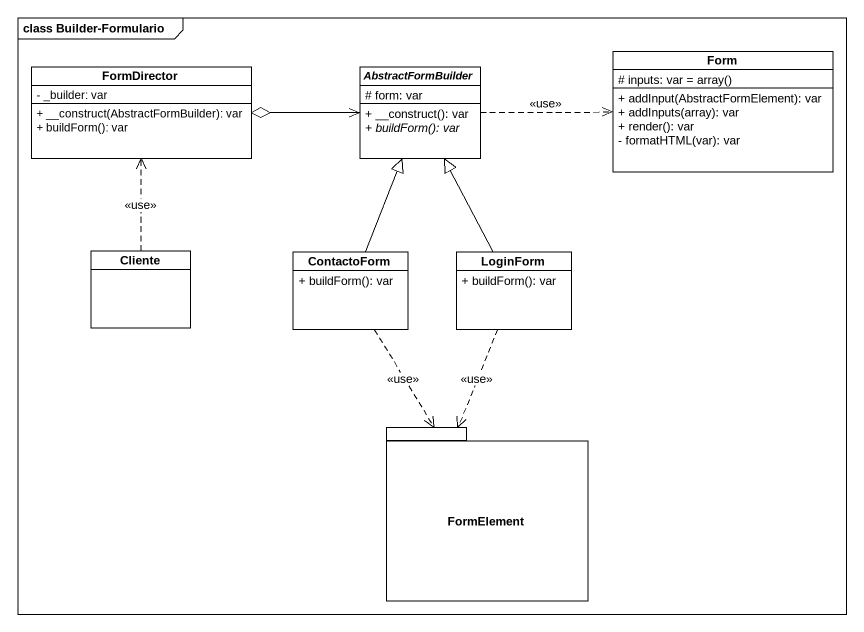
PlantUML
@startuml
mainframe class Builder-Formulario
hide circle
hide empty members
skinparam classAttributeIconSize 0
class FormDirector {
  - _builder: var
  + __construct(AbstractFormBuilder): var
  + buildForm(): var
}
abstract class AbstractFormBuilder {
  # form: var
  + __construct(): var
  {abstract} + buildForm(): var
}
class Form {
  {field} # inputs: var = array()
  + addInput(AbstractFormElement): var
  + addInputs(array): var
  + render(): var
  - formatHTML(var): var
}
class Cliente
class ContactoForm {
  + buildForm(): var
}
class LoginForm {
  + buildForm(): var
}
package FormElement {
}
AbstractFormBuilder <-left-o FormDirector
AbstractFormBuilder .right.> Form : <<use>>
Cliente .up.> FormDirector : <<use>>
ContactoForm -up-|> AbstractFormBuilder
ContactoForm ..> FormElement : <<use>>
LoginForm -up-|> AbstractFormBuilder
LoginForm ..> FormElement : <<use>>
@enduml
